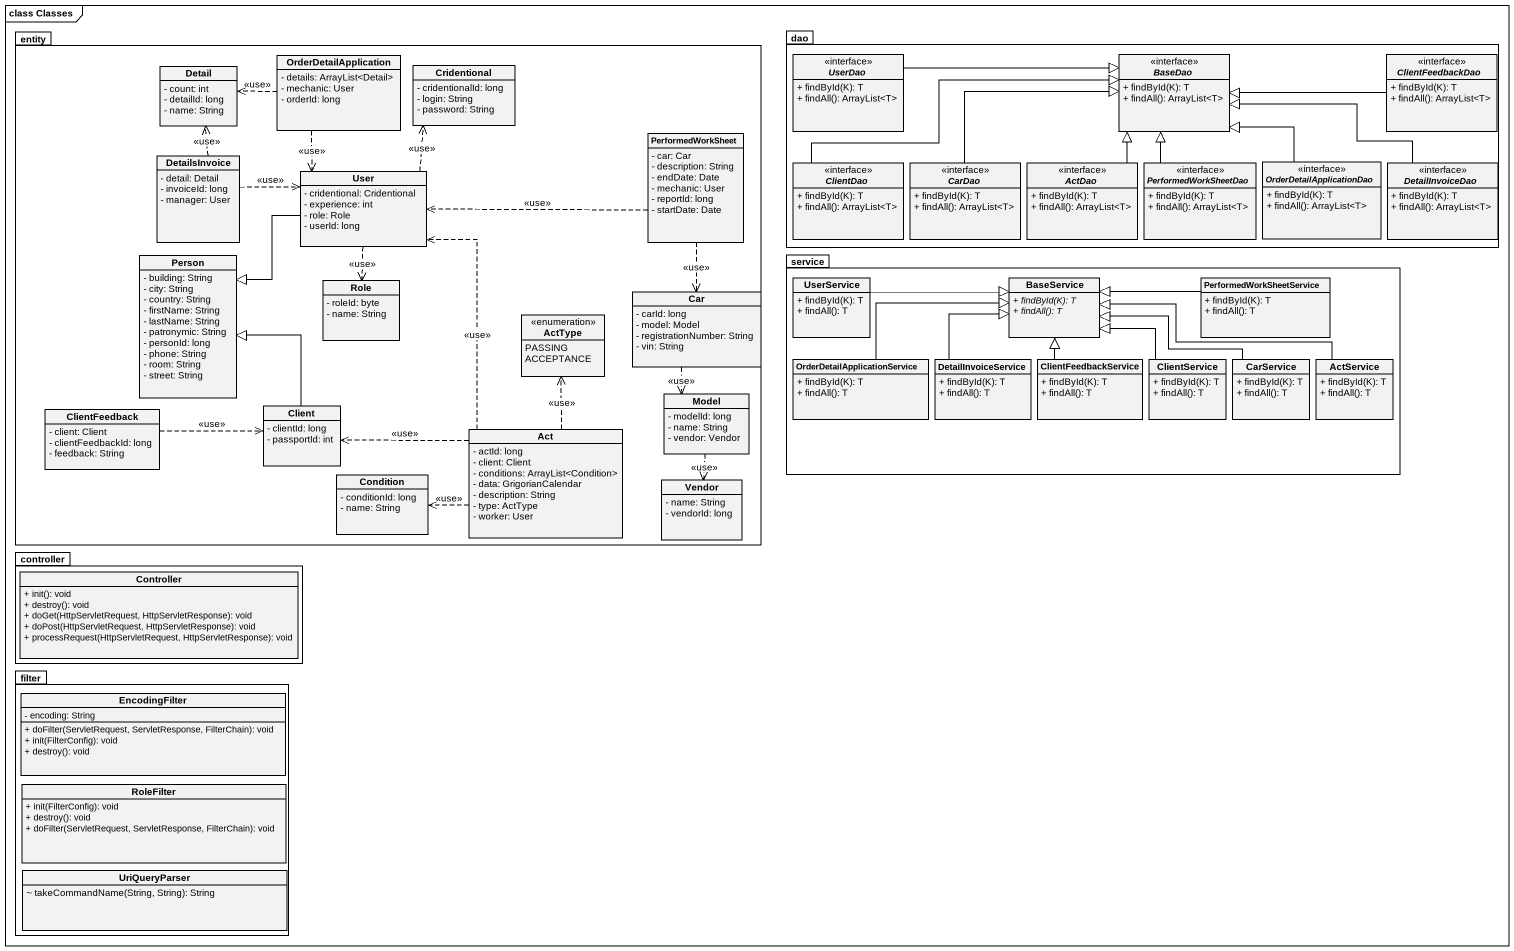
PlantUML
@startuml
mainframe class Classes
hide circle
hide empty members
skinparam classAttributeIconSize 0
package "entity" as entity_ {
  class Detail {
    - count: int
    - detailId: long
    - name: String
  }
  class OrderDetailApplication {
    - details: ArrayList<Detail>
    - mechanic: User
    - orderId: long
  }
  class Cridentional {
    - cridentionalId: long
    - login: String
    - password: String
  }
  class PerformedWorkSheet {
    - car: Car
    - description: String
    - endDate: Date
    - mechanic: User
    - reportId: long
    - startDate: Date
  }
  class DetailsInvoice {
    - detail: Detail
    - invoiceId: long
    - manager: User
  }
  class User {
    - cridentional: Cridentional
    - experience: int
    - role: Role
    - userId: long
  }
  class "Person" as Person_ {
    - building: String
    - city: String
    - country: String
    - firstName: String
    - lastName: String
    - patronymic: String
    - personId: long
    - phone: String
    - room: String
    - street: String
  }
  class Role {
    - roleId: byte
    - name: String
  }
  class Car {
    - carId: long
    - model: Model
    - registrationNumber: String
    - vin: String
  }
  enum ActType {
    PASSING
    ACCEPTANCE
  }
  class ClientFeedback {
    - client: Client
    - clientFeedbackId: long
    - feedback: String
  }
  class Client {
    - clientId: long
    - passportId: int
  }
  class Model {
    - modelId: long
    - name: String
    - vendor: Vendor
  }
  class Act {
    - actId: long
    - client: Client
    - conditions: ArrayList<Condition>
    - data: GrigorianCalendar
    - description: String
    - type: ActType
    - worker: User
  }
  class Condition {
    - conditionId: long
    - name: String
  }
  class Vendor {
    - name: String
    - vendorId: long
  }
}
package dao {
  interface UserDao {
    + findById(K): T
    + findAll(): ArrayList<T>
  }
  interface BaseDao {
    + findById(K): T
    + findAll(): ArrayList<T>
  }
  interface ClientFeedbackDao {
    + findById(K): T
    + findAll(): ArrayList<T>
  }
  interface ClientDao {
    + findById(K): T
    + findAll(): ArrayList<T>
  }
  interface CarDao {
    + findById(K): T
    + findAll(): ArrayList<T>
  }
  interface ActDao {
    + findById(K): T
    + findAll(): ArrayList<T>
  }
  interface PerformedWorkSheetDao {
    + findById(K): T
    + findAll(): ArrayList<T>
  }
  interface OrderDetailApplicationDao {
    + findById(K): T
    + findAll(): ArrayList<T>
  }
  interface DetailInvoiceDao {
    + findById(K): T
    + findAll(): ArrayList<T>
  }
}
package service {
  class UserService {
    + findById(K): T
    + findAll(): T
  }
  class BaseService {
    {abstract} + findById(K): T
    {abstract} + findAll(): T
  }
  class PerformedWorkSheetService {
    + findById(K): T
    + findAll(): T
  }
  class "OrderDetailApplicationService" as OrderDetailApplicationServic {
    + findById(K): T
    + findAll(): T
  }
  class DetailInvoiceService {
    + findById(K): T
    + findAll(): T
  }
  class ClientFeedbackService {
    + findById(K): T
    + findAll(): T
  }
  class ClientService {
    + findById(K): T
    + findAll(): T
  }
  class CarService {
    + findById(K): T
    + findAll(): T
  }
  class ActService {
    + findById(K): T
    + findAll(): T
  }
}
package controller {
  class Controller {
    + init(): void
    + destroy(): void
    + doGet(HttpServletRequest, HttpServletResponse): void
    + doPost(HttpServletRequest, HttpServletResponse): void
    + processRequest(HttpServletRequest, HttpServletResponse): void
  }
}
package filter {
  class EncodingFilter {
    - encoding: String
    + doFilter(ServletRequest, ServletResponse, FilterChain): void
    + init(FilterConfig): void
    + destroy(): void
  }
  class RoleFilter {
    + init(FilterConfig): void
    + destroy(): void
    + doFilter(ServletRequest, ServletResponse, FilterChain): void
  }
  class UriQueryParser {
    ~ takeCommandName(String, String): String
  }
}
OrderDetailApplication .left.> Detail : <<use>>
OrderDetailApplication ..> User : <<use>>
UserDao -right-|> BaseDao
ClientFeedbackDao -left-|> BaseDao
PerformedWorkSheet .left.> User : <<use>>
PerformedWorkSheet ..> Car : <<use>>
DetailsInvoice .up.> Detail : <<use>>
DetailsInvoice .right.> User : <<use>>
User .up.> Cridentional : <<use>>
User --|> Person_
User ..> Role : <<use>>
ClientDao -right-|> BaseDao
CarDao -right-|> BaseDao
ActDao -up-|> BaseDao
PerformedWorkSheetDao -up-|> BaseDao
OrderDetailApplicationDao -up-|> BaseDao
DetailInvoiceDao -left-|> BaseDao
Car ..> Model : <<use>>
UserService -right-|> BaseService
PerformedWorkSheetService -left-|> BaseService
OrderDetailApplicationServic -right-|> BaseService
DetailInvoiceService -up-|> BaseService
ClientFeedbackService -up-|> BaseService
ClientService -up-|> BaseService
CarService -left-|> BaseService
ActService -left-|> BaseService
ClientFeedback .right.> Client : <<use>>
Client -up-|> Person_
Model ..> Vendor : <<use>>
Act .up.> User : <<use>>
Act .up.> ActType : <<use>>
Act .left.> Client : <<use>>
Act .left.> Condition : <<use>>
@enduml
